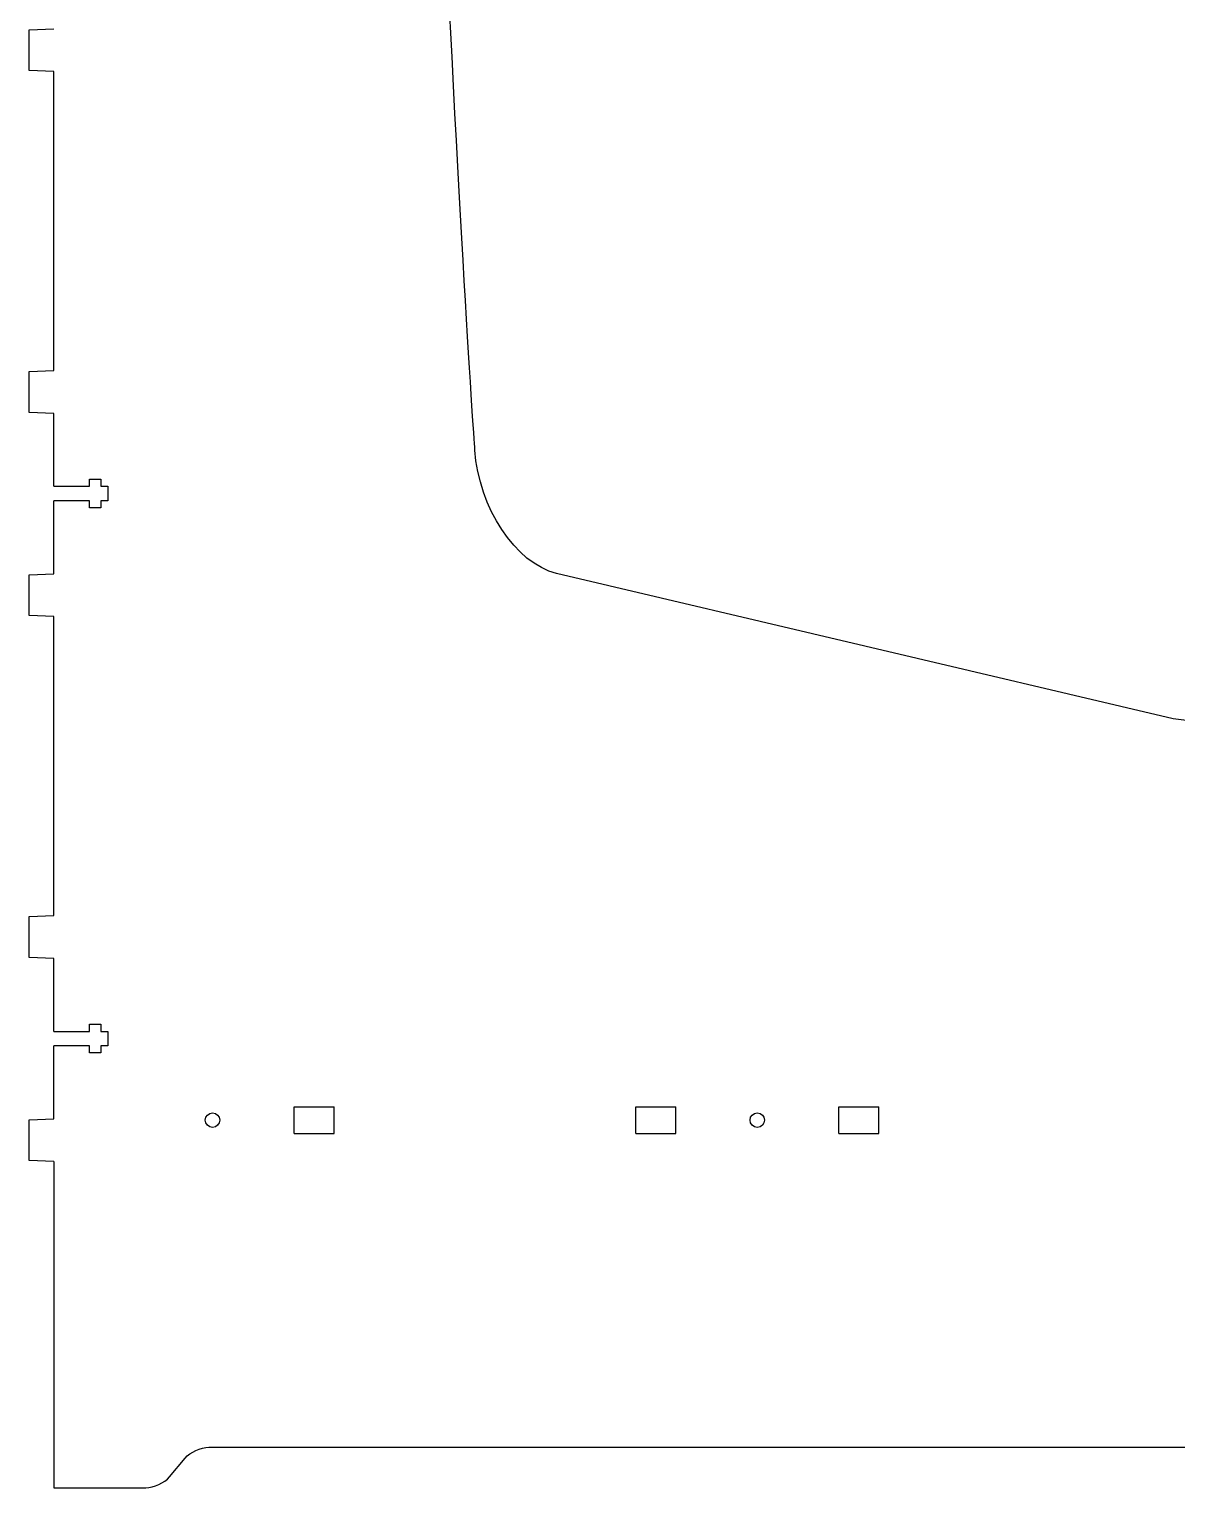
# Model space of a CAD drawing. Header units: millimetres. Extents: x 62 to 3900, y -2118 to 0.
# Drawn here: x 1064.6 to 1290.7, y -1143 to -855.7 of the extents above; entities that cross this region are included whole.
import ezdxf

# ---------------------------------------------------------------- set-up
doc = ezdxf.new("R2010")
doc.units = ezdxf.units.MM
doc.layers.add('CUTS', color=1, linetype='Continuous', lineweight=25, true_color=0xff0000)

msp = doc.modelspace()

# ---------------------------------------------------------------- linework, layer by layer
at = {"layer": 'CUTS', "color": 1, "lineweight": 25, "true_color": 0xff0000}
for p, q in [((1064.58, -855.83), (1069.45, -855.63)), ((1064.58, -863.86), (1064.58, -855.83)), ((1069.45, -864.06), (1064.58, -863.86)), ((1069.45, -922.96), (1069.45, -864.06)), ((1064.58, -923.16), (1069.45, -922.96)), ((1064.58, -931.19), (1064.58, -923.16)), ((1069.45, -931.39), (1064.58, -931.19)), ((1069.45, -945.76), (1069.45, -931.39)), ((1076.47, -945.76), (1076.47, -944.36)), ((1076.47, -944.36), (1078.67, -944.36)), ((1078.67, -944.36), (1078.67, -945.76)), ((1069.45, -945.76), (1076.47, -945.76)), ((1078.67, -945.76), (1080.11, -945.76)), ((1080.11, -945.76), (1080.11, -948.62)), ((1076.47, -948.62), (1069.45, -948.62)), ((1069.45, -962.97), (1069.45, -948.62)), ((1076.47, -950.02), (1076.47, -948.62)), ((1078.67, -950.02), (1076.47, -950.02)), ((1080.11, -948.62), (1078.67, -948.62)), ((1078.67, -948.62), (1078.67, -950.02)), ((1064.58, -963.17), (1069.45, -962.97)), ((1064.58, -971.2), (1064.58, -963.17)), ((1069.45, -971.4), (1064.58, -971.2)), ((1069.45, -1030.3), (1069.45, -971.4)), ((1064.58, -1030.5), (1069.45, -1030.3)), ((1064.58, -1038.53), (1064.58, -1030.5)), ((1069.45, -1038.73), (1064.58, -1038.53)), ((1069.45, -1053.1), (1069.45, -1038.73)), ((1069.45, -1053.1), (1076.47, -1053.1)), ((1076.47, -1053.1), (1076.47, -1051.7)), ((1076.47, -1051.7), (1078.67, -1051.7)), ((1078.67, -1051.7), (1078.67, -1053.1)), ((1078.67, -1053.1), (1080.11, -1053.1)), ((1080.11, -1053.1), (1080.11, -1055.96)), ((1076.47, -1055.96), (1069.45, -1055.96)), ((1069.45, -1070.31), (1069.45, -1055.96)), ((1076.47, -1057.36), (1076.47, -1055.96)), ((1080.11, -1055.96), (1078.67, -1055.96)), ((1078.67, -1055.96), (1078.67, -1057.36)), ((1078.67, -1057.36), (1076.47, -1057.36)), ((1116.77, -1073.19), (1116.77, -1067.99)), ((1116.77, -1067.99), (1124.65, -1067.99)), ((1124.65, -1073.19), (1124.65, -1067.99)), ((1184.11, -1073.19), (1184.11, -1067.99)), ((1184.11, -1067.99), (1191.99, -1067.99)), ((1191.99, -1073.19), (1191.99, -1067.99)), ((1224.11, -1073.19), (1224.11, -1067.99)), ((1224.11, -1067.99), (1231.99, -1067.99)), ((1231.99, -1073.19), (1231.99, -1067.99)), ((1064.58, -1070.51), (1069.45, -1070.31)), ((1064.58, -1078.54), (1064.58, -1070.51)), ((1116.77, -1073.19), (1124.65, -1073.19)), ((1184.11, -1073.19), (1191.99, -1073.19)), ((1224.11, -1073.19), (1231.99, -1073.19)), ((1069.45, -1078.74), (1064.58, -1078.54)), ((1069.45, -1078.74), (1069.45, -1118.09)), ((1069.45, -1118.09), (1069.45, -1143)), ((1099.97, -1135), (1852.32, -1135)), ((1069.45, -1143), (1087.58, -1143))]:
    msp.add_line(p, q, dxfattribs=at)
for points in [[(1289.99, -991.52), (1168.47, -962.94)], [(1092.23, -1140.84), (1095.32, -1137.16)]]:
    msp.add_lwpolyline(points, dxfattribs=at)
for points in [[(1152.4, -938.61), (1152.4, -938.61), (1139.11, -745.59), (1139.11, -543.18)], [(1168.47, -962.94), (1160.41, -960.91), (1153.18, -949.96), (1152.4, -938.61)], [(1316.14, -984.9), (1309.86, -990.17), (1298.09, -993.14), (1289.99, -991.52)], [(1099.28, -1070.59), (1099.28, -1069.8), (1099.92, -1069.16), (1100.71, -1069.16)], [(1100.71, -1072.01), (1099.92, -1072.01), (1099.28, -1071.37), (1099.28, -1070.59)], [(1100.71, -1069.16), (1101.5, -1069.16), (1102.13, -1069.8), (1102.13, -1070.59)], [(1102.13, -1070.59), (1102.13, -1071.37), (1101.5, -1072.01), (1100.71, -1072.01)], [(1206.62, -1070.59), (1206.62, -1069.8), (1207.26, -1069.16), (1208.05, -1069.16)], [(1208.05, -1072.01), (1207.26, -1072.01), (1206.62, -1071.37), (1206.62, -1070.59)], [(1208.05, -1069.16), (1208.84, -1069.16), (1209.47, -1069.8), (1209.47, -1070.59)], [(1209.47, -1070.59), (1209.47, -1071.37), (1208.84, -1072.01), (1208.05, -1072.01)], [(1095.32, -1137.16), (1096.32, -1135.97), (1098.41, -1135), (1099.97, -1135)], [(1087.58, -1143), (1089.14, -1143), (1091.23, -1142.03), (1092.23, -1140.84)]]:
    msp.add_open_spline(points, degree=3, dxfattribs=at)

doc.saveas('drawing.dxf')
